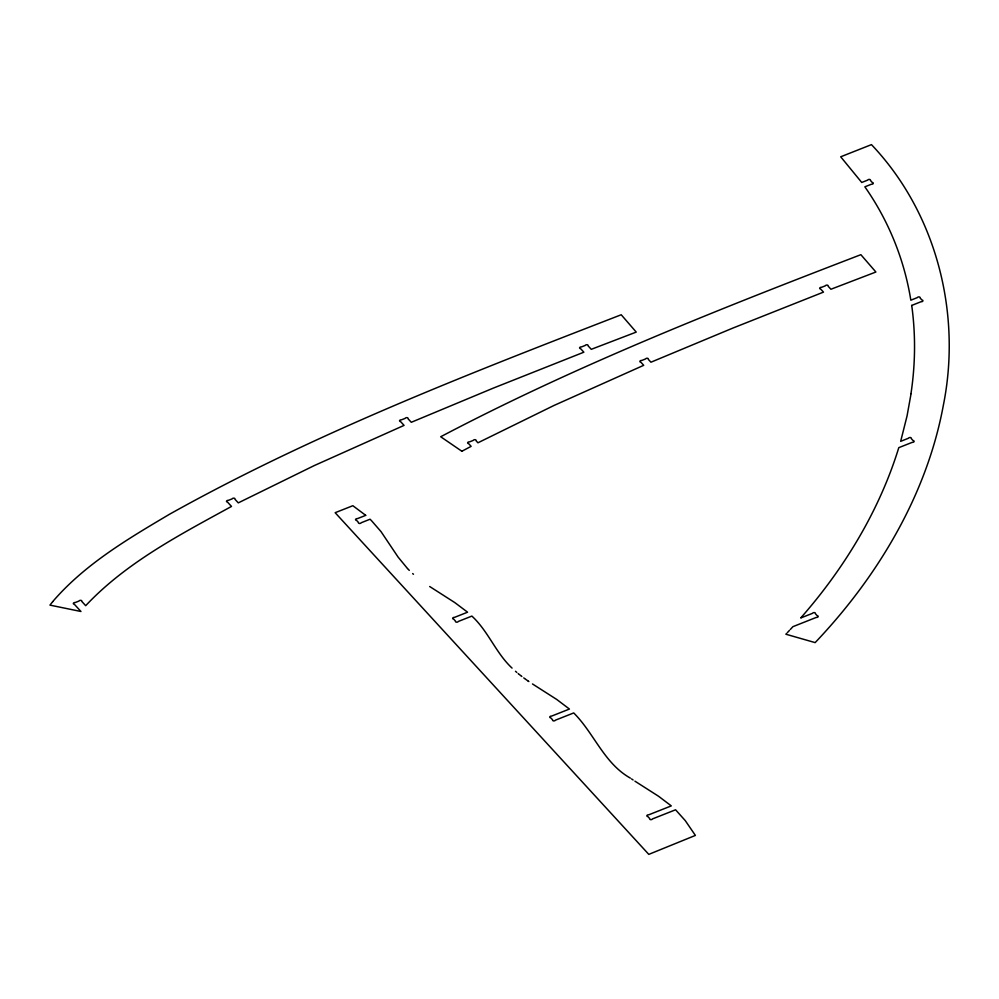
<?xml version="1.0" encoding="UTF-8"?>
<svg xmlns="http://www.w3.org/2000/svg" width="999" height="999" viewBox="0 0 999 999"><rect width="100%" height="100%" fill="white"/><g stroke="black" fill="none" stroke-linecap="round" stroke-linejoin="round"><path stroke-width="1.5" d="M911.076 393.618L907.067 415.884L900.673 441.333L908.491 438.236A1.449 0.862 -7.9 0 1 910.314 437.525A1.449 0.862 -7.9 0 1 911.225 438.536L913.136 440.634A1.449 0.862 -7.9 0 1 914.048 441.645A1.449 0.862 -7.9 0 1 912.224 442.345L898.788 447.664A910.002 540.009 -7.9 0 1 866.258 524.6C848.076 558.104 825.873 589.36 800.723 617.981L812.562 613.311A1.449 0.862 -7.9 0 1 814.385 612.599A1.449 0.862 -7.9 0 1 815.284 613.611L817.207 615.696A1.449 0.862 -7.9 0 1 818.106 616.72A1.449 0.862 -7.9 0 1 816.283 617.419L792.931 626.66L790.309 629.507M789.422 630.444L787.212 632.804M786.313 633.753L785.863 634.215L815.147 642.607C854.02 601.685 887.249 555.144 911.275 503.983A946.577 561.713 -7.9 0 0 943.293 405.569C961.862 313.611 936.575 213.137 871.465 144.63L840.696 156.793L861.737 182.467L867.656 180.132A1.449 0.862 -7.9 0 1 869.48 179.42A1.449 0.862 -7.9 0 1 870.379 180.432L872.302 182.517A1.449 0.862 -7.9 0 1 873.201 183.529A1.449 0.862 -7.9 0 1 871.39 184.241L864.859 186.825C888.498 220.492 904.332 259.565 910.826 300.187L917.307 297.627A1.449 0.862 -7.9 0 1 919.117 296.915A1.449 0.862 -7.9 0 1 920.029 297.927L921.94 300.012A1.449 0.862 -7.9 0 1 922.851 301.024A1.449 0.862 -7.9 0 1 921.028 301.735L911.625 305.457M365.721 515.359L357.43 518.631A1.449 0.862 -7.9 0 0 355.619 519.355A1.449 0.862 -7.9 0 0 356.568 520.367L358.479 522.452A1.449 0.862 -7.9 0 0 359.428 523.451A1.449 0.862 -7.9 0 0 361.226 522.727L370.042 519.23L371.453 520.616L381.019 531.618L398.151 557.155L407.405 568.419M634.914 781.156L658.566 796.265L671.291 805.893L648.713 814.822A1.449 0.862 -7.9 0 0 646.902 815.546A1.449 0.862 -7.9 0 0 647.839 816.545L649.762 818.631A1.449 0.862 -7.9 0 0 650.699 819.642A1.449 0.862 -7.9 0 0 652.509 818.905L675.574 809.789L685.277 820.629L695.391 835.426L648.788 854.37L335.152 512.699L352.847 505.706L365.646 515.297M532.479 683.953L556.743 699.462L569.43 709.053L551.61 716.096A1.449 0.862 -7.9 0 0 549.812 716.82A1.449 0.862 -7.9 0 0 550.749 717.819L552.672 719.904A1.449 0.862 -7.9 0 0 553.608 720.903A1.449 0.862 -7.9 0 0 555.407 720.179L573.726 712.936C594.18 733.341 604.058 763.311 630.332 778.096M429.682 586.513L454.795 602.584L467.582 612.2L454.52 617.37A1.449 0.862 -7.9 0 0 452.722 618.094A1.449 0.862 -7.9 0 0 453.658 619.093L455.569 621.178A1.449 0.862 -7.9 0 0 456.518 622.177A1.449 0.862 -7.9 0 0 458.316 621.453L471.878 616.083C488.211 631.081 495.841 653.009 512.05 668.106M633.091 779.957L631.53 778.908M528.871 681.543L528.034 680.968M527.797 680.806L525.012 678.833M524.55 678.496L523.751 677.909M521.853 676.485L521.191 675.973M520.641 675.549L519.443 674.6M519.018 674.263L518.169 673.563M516.808 672.427L515.484 671.278M413.474 574.288L412.674 573.576M409.315 570.379L408.579 569.642M408.304 569.355L407.58 568.606M911.725 305.444A855.344 507.579 -7.9 0 1 910.976 393.618M52.66 601.685L49.95 605.119L80.956 611.488L74.326 604.258A1.449 0.862 -7.9 0 1 73.414 603.246A1.449 0.862 -7.9 0 1 75.237 602.534L78.996 601.048A1.449 0.862 -7.9 0 1 80.819 600.349A1.449 0.862 -7.9 0 1 81.731 601.361L85.689 605.681C126.311 562.412 180.082 534.652 231.493 506.431L227.497 502.072A1.449 0.862 -7.9 0 1 226.586 501.061A1.449 0.862 -7.9 0 1 228.409 500.349L232.168 498.863A1.449 0.862 -7.9 0 1 233.991 498.164A1.449 0.862 -7.9 0 1 234.89 499.175L238.286 502.872L314.31 465.559L404.071 425.387L400.549 421.553A1.449 0.862 -7.9 0 1 399.637 420.542A1.449 0.862 -7.9 0 1 401.461 419.83L405.219 418.344A1.449 0.862 -7.9 0 1 407.043 417.644A1.449 0.862 -7.9 0 1 407.954 418.656L411.288 422.29L493.206 388.161L583.853 352.197L580.581 348.639A1.449 0.862 -7.9 0 1 579.67 347.627A1.449 0.862 -7.9 0 1 581.493 346.915L585.252 345.429A1.449 0.862 -7.9 0 1 587.075 344.73A1.449 0.862 -7.9 0 1 587.986 345.741L591.271 349.325L636.238 332.093L621.216 314.76C467.782 374.2 313.411 433.841 169.48 514.273C127.697 539.023 84.628 564.398 52.66 601.685M461.875 451.248L440.684 436.75C575.911 365.572 718.381 309.428 860.863 254.683L875.886 272.015L830.918 289.248L828.059 286.139A1.449 0.862 -7.9 0 0 827.16 285.115A1.449 0.862 -7.9 0 0 825.336 285.826L821.578 287.312A1.449 0.862 -7.9 0 0 819.754 288.024A1.449 0.862 -7.9 0 0 820.654 289.036L823.488 292.12L732.854 328.084L650.936 362.212L648.239 359.278A1.449 0.862 -7.9 0 0 647.34 358.266A1.449 0.862 -7.9 0 0 645.516 358.978L641.758 360.464A1.449 0.862 -7.9 0 0 639.934 361.176A1.449 0.862 -7.9 0 0 640.846 362.187L643.718 365.309L553.833 405.544L477.934 442.794L476.011 440.709A1.449 0.862 -7.9 0 0 475.112 439.685A1.449 0.862 -7.9 0 0 473.289 440.397L469.53 441.883A1.449 0.862 -7.9 0 0 467.707 442.594A1.449 0.862 -7.9 0 0 468.618 443.606L471.128 446.353L461.875 451.248"/></g></svg>
